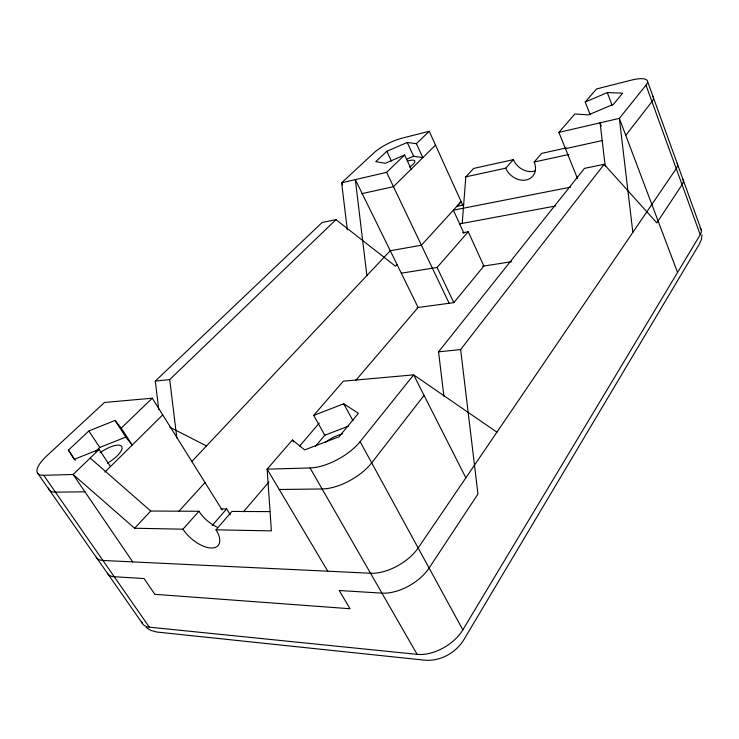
<?xml version="1.0" encoding="UTF-8"?>
<svg xmlns="http://www.w3.org/2000/svg" width="739" height="739" viewBox="0 0 739 739"><rect width="100%" height="100%" fill="white"/><g stroke="black" fill="none" stroke-linecap="round" stroke-linejoin="round"><path stroke-width="1.11" d="M702.05 234.863L701.366 239.602L699.408 244.009L463.769 639.854C455.593 653.1 439.825 661.756 424.168 660.112L156.742 632.03L151.005 630.432L146.11 627.531M462.208 223.409L465.829 176.833L473.681 168.418L513.365 159.642A16.812 13.653 42.3 0 0 535.369 170.764M141.602 621.508A30.724 14.124 -35.6 0 0 149.296 627.152L417.11 654.357A36.045 21.8 -31.3 0 0 462.836 629.877L700.221 234.716A25.486 10.152 -20.5 0 0 700.009 227.834M107.432 573.288A31.454 13.099 -34.6 0 0 114.24 576.725L144.096 578.554L154.839 594.313L350.027 608.733L339.219 590.516L381.952 593.14A37.089 20.424 -30.6 0 0 429.1 568.051L477.948 494.021L460.628 349.556L604.132 164.317L656.842 222.892L682.069 184.667A25.994 9.348 -21.2 0 0 682.901 179.217M424.047 395.374L371.699 462.854A38.862 17.828 -29.7 0 1 322.121 488.969L279.231 489.486M625.767 135.348L651.946 101.603A26.853 7.907 -22.2 0 0 652.306 95.978M443.89 396.252L438.56 351.838L584.475 168.372L604.132 164.317M222.088 509.864L152.28 398.201L104.467 402.469L46.871 455.806A32.932 10.826 -32.7 0 0 43.712 475.297L73.124 474.484L134.618 528.246L182.976 529.179A24.766 12.295 40.8 0 0 211.354 548.005A24.766 12.295 40.8 0 0 216.01 529.817L271.389 530.888L267.148 469.145L310.057 467.963A39.222 17.265 -29.5 0 0 360.124 441.636L413.655 374.876L496.922 432.186M590.128 114.665L585.214 102.01L596.521 88.957L631.235 80.172A27.02 7.612 -22.4 0 1 645.978 85.161L619.347 118.369L558.887 132.392L577.538 178.626M417.11 307.6L453.82 302.648L483.869 266.04L468.24 231.741L462.568 232.767M315.442 446.374L325.049 434.929M243.482 511.757L268.959 481.948M299.692 445.996L319.239 423.124M355.893 380.243L418.117 307.442L355.32 179.605L366.886 275.555M348.245 426.246L324.8 435.225L313.706 415.401L343.746 403.762L358.387 413.341L339.053 436.777L304.671 449.894L292.395 440.001L267.148 469.145L327.765 571.21M313.706 415.401L343.376 381.148L413.655 374.876L465.856 477.828M558.887 132.392L574.822 114L588.456 114.868L613.416 104.319L622.654 93.132L607.31 92.606L585.214 102.01M216.01 529.817L231.917 511.434L269.827 511.61M465.829 176.833L505.725 168.178A16.988 13.671 42.2 0 0 526.26 179.947A16.988 13.671 42.2 0 0 534.214 161.998L541.669 153.379L566.129 147.966M212.287 525.392L226.633 508.94L230.282 514.806M401.277 273.199L437.109 267.463L468.24 231.741M182.976 529.179L198.976 511.277A24.378 12.48 40.8 0 0 217.063 527.138M505.725 168.178L513.365 159.642M178.598 511.573L205.026 482.576M396.972 264.516L395.439 266.179L335.986 219.631L322.158 222.485L155.292 381.075L158.774 409.6M134.618 528.246L150.728 511.037L198.976 511.277M191.697 461.663L390.247 250.733M104.892 472.082L162.719 414.893M435.511 145.103L393.471 186.671L361.999 193.627M95.747 451.326L99.765 447.464L125.824 437.1L132.216 445.063L121.242 428.112L115.044 420.445L88.846 430.976L68.413 450.153L74.159 459.344L99.128 449.423L110.48 466.549M99.128 449.423L73.124 474.484L132.724 561.889M121.242 428.112L152.28 398.201M347.302 229.718L341.64 182.782L386.636 172.344L404.621 155.014L411.207 169.129M404.621 155.014L385.324 163.31L375.772 161.647L386.811 151.283L407.226 142.47L416.39 143.671L429.248 131.283L462.956 205.682M155.292 381.075L169.711 379.587L335.986 219.631M406.496 159.282L413.609 156.225L422.819 157.647L416.39 143.671M429.248 131.283L402.312 138.101A22.641 5.82 -25.7 0 0 374.331 152.502L341.64 182.782L342.656 184.824M565.455 148.678L602.313 140.53M534.214 161.998L568.891 154.479M463.704 204.934L456.914 206.283L461.136 201.655L421.415 245.219L390.053 250.77M570.545 187.17L453.367 210.172L463.926 233.228M459.612 223.889L555.728 205.959M482.696 266.225L511.527 261.726M438.56 351.838L460.628 349.556M84.939 491.814L55.443 492.165A32.682 11.224 -33 0 1 48.571 488.054M220.924 508.922L226.633 508.94M169.831 427.197L206.504 445.931M90.186 458.041L150.728 511.037M37.366 472.812L142.294 623.273M43.712 475.297L149.296 627.152M68.413 450.153L75.295 460.323M88.846 430.976L99.765 447.464M115.044 420.445L125.824 437.1M310.057 467.963L417.11 654.357M292.395 440.001L293.494 441.913M360.124 441.636L462.836 629.877M343.746 403.762L353.011 420.796M386.636 172.344L449.127 303.276M437.109 267.463L453.82 302.648M386.811 151.283L391.43 161.047M407.226 142.47L413.609 156.225M601.324 126.064L600.077 122.831L605.213 166.09M677.543 272.469L619.347 118.369L632.852 232.388M607.31 92.606L612.141 105.363M647.54 81.392L701.339 230.171M645.978 85.161L700.221 234.716M169.711 379.587L176.833 437.904M325.271 442.467A21.505 9.561 -29.5 0 1 342.397 433.969M96.199 557.169A31.685 12.748 -34.2 0 0 102.933 560.467L370.525 573.252A37.43 19.953 -30.4 0 0 418.145 547.969L676.24 168.603A26.161 9.071 -21.4 0 0 677.136 163.273M100.042 452.785A18.512 6.448 -32.5 0 1 121.639 446.439A18.512 6.448 -32.5 0 1 107.377 463.205M407.281 161.102A13.117 3.593 -25.7 0 1 414.819 161.065A13.117 3.593 -25.7 0 1 409.572 167.069"/></g></svg>
